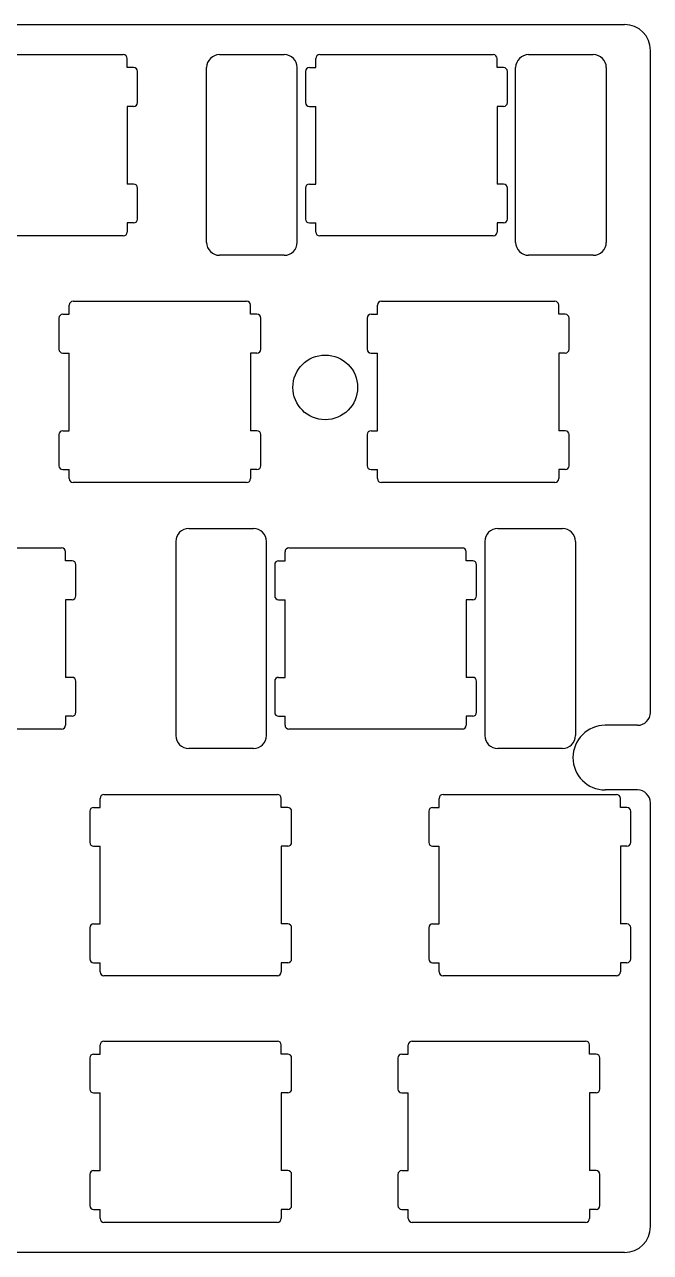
# Model space of a CAD drawing. Header units: inches. Extents: x 6 to 291, y -153 to -58.
# Drawn here: x 242.7 to 291, y -152.7 to -57.8 of the extents above; entities that cross this region are included whole.
import ezdxf

# ---------------------------------------------------------------- set-up
doc = ezdxf.new("R2010")
doc.units = ezdxf.units.IN
doc.header["$MEASUREMENT"] = 0
doc.layers.add('Layer 1', color=7, linetype='Continuous')

msp = doc.modelspace()

# ---------------------------------------------------------------- linework, layer by layer
at = {"layer": 'Layer 1', "color": 7, "lineweight": 25}
for points in [[(7.668, -57.802), (289.018, -57.802)], [(236.893, -60.127), (250.293, -60.127)], [(250.593, -61.127), (250.593, -60.427)], [(257.731, -60.127), (262.731, -60.127)], [(265.168, -61.127), (265.168, -60.427)], [(265.468, -60.127), (278.868, -60.127)], [(279.168, -61.127), (279.168, -60.427)], [(281.606, -60.127), (286.605, -60.127)], [(291.018, -110.93), (291.018, -59.802)], [(251.093, -61.127), (250.593, -61.127)], [(251.393, -63.827), (251.393, -61.427)], [(256.731, -74.627), (256.731, -61.127)], [(263.731, -74.627), (263.731, -61.127)], [(264.368, -61.427), (264.368, -63.827)], [(264.668, -61.127), (265.168, -61.127)], [(279.668, -61.127), (279.168, -61.127)], [(279.968, -63.827), (279.968, -61.427)], [(280.605, -74.627), (280.605, -61.127)], [(287.606, -61.127), (287.606, -74.627)], [(250.593, -64.127), (250.593, -70.127)], [(251.093, -64.127), (250.593, -64.127)], [(264.668, -64.127), (265.168, -64.127)], [(265.168, -70.127), (265.168, -64.127)], [(279.168, -64.127), (279.168, -70.127)], [(279.668, -64.127), (279.168, -64.127)], [(251.093, -70.127), (250.593, -70.127)], [(264.668, -70.127), (265.168, -70.127)], [(279.668, -70.127), (279.168, -70.127)], [(251.393, -72.827), (251.393, -70.427)], [(264.368, -70.427), (264.368, -72.827)], [(279.968, -72.827), (279.968, -70.427)], [(250.593, -73.127), (250.593, -73.827)], [(251.093, -73.127), (250.593, -73.127)], [(264.668, -73.127), (265.168, -73.127)], [(265.168, -73.827), (265.168, -73.127)], [(279.168, -73.127), (279.168, -73.827)], [(279.668, -73.127), (279.168, -73.127)], [(250.293, -74.127), (236.893, -74.127)], [(278.868, -74.127), (265.468, -74.127)], [(262.731, -75.627), (257.731, -75.627)], [(286.605, -75.627), (281.606, -75.627)], [(246.118, -80.177), (246.118, -79.477)], [(246.418, -79.177), (259.818, -79.177)], [(260.118, -80.177), (260.118, -79.477)], [(269.93, -80.177), (269.93, -79.477)], [(270.231, -79.177), (283.631, -79.177)], [(283.931, -80.177), (283.931, -79.477)], [(245.318, -80.477), (245.318, -82.877)], [(245.618, -80.177), (246.118, -80.177)], [(260.618, -80.177), (260.118, -80.177)], [(260.918, -82.877), (260.918, -80.477)], [(269.131, -80.477), (269.131, -82.877)], [(269.431, -80.177), (269.93, -80.177)], [(284.431, -80.177), (283.931, -80.177)], [(284.731, -82.877), (284.731, -80.477)], [(245.618, -83.177), (246.118, -83.177)], [(246.118, -89.177), (246.118, -83.177)], [(260.118, -83.177), (260.118, -89.177)], [(260.618, -83.177), (260.118, -83.177)], [(269.431, -83.177), (269.93, -83.177)], [(269.93, -89.177), (269.93, -83.177)], [(283.931, -83.177), (283.931, -89.177)], [(284.431, -83.177), (283.931, -83.177)], [(245.318, -89.477), (245.318, -91.877)], [(245.618, -89.177), (246.118, -89.177)], [(260.618, -89.177), (260.118, -89.177)], [(260.918, -91.877), (260.918, -89.477)], [(269.131, -89.477), (269.131, -91.877)], [(269.431, -89.177), (269.93, -89.177)], [(284.431, -89.177), (283.931, -89.177)], [(284.731, -91.877), (284.731, -89.477)], [(245.618, -92.177), (246.118, -92.177)], [(246.118, -92.877), (246.118, -92.177)], [(260.118, -92.177), (260.118, -92.877)], [(260.618, -92.177), (260.118, -92.177)], [(269.431, -92.177), (269.93, -92.177)], [(269.93, -92.877), (269.93, -92.177)], [(283.931, -92.177), (283.931, -92.877)], [(284.431, -92.177), (283.931, -92.177)], [(259.818, -93.177), (246.418, -93.177)], [(283.631, -93.177), (270.231, -93.177)], [(255.349, -96.727), (260.349, -96.727)], [(279.224, -96.727), (284.224, -96.727)], [(232.131, -98.227), (245.531, -98.227)], [(245.831, -99.227), (245.831, -98.527)], [(254.349, -97.727), (254.349, -112.727)], [(261.349, -112.727), (261.349, -97.727)], [(262.787, -99.227), (262.787, -98.527)], [(263.087, -98.227), (276.487, -98.227)], [(276.787, -99.227), (276.787, -98.527)], [(278.224, -97.727), (278.224, -112.727)], [(285.224, -97.727), (285.224, -112.727)], [(246.331, -99.227), (245.831, -99.227)], [(246.631, -101.927), (246.631, -99.527)], [(261.987, -99.527), (261.987, -101.927)], [(262.287, -99.227), (262.787, -99.227)], [(277.287, -99.227), (276.787, -99.227)], [(277.587, -101.927), (277.587, -99.527)], [(245.831, -102.227), (245.831, -108.227)], [(246.331, -102.227), (245.831, -102.227)], [(262.287, -102.227), (262.787, -102.227)], [(262.787, -108.227), (262.787, -102.227)], [(277.287, -102.227), (276.787, -102.227)], [(276.787, -102.227), (276.787, -108.227)], [(246.331, -108.227), (245.831, -108.227)], [(246.631, -110.927), (246.631, -108.527)], [(261.987, -108.527), (261.987, -110.927)], [(262.287, -108.227), (262.787, -108.227)], [(277.287, -108.227), (276.787, -108.227)], [(277.587, -110.927), (277.587, -108.527)], [(245.831, -111.227), (245.831, -111.927)], [(246.331, -111.227), (245.831, -111.227)], [(262.287, -111.227), (262.787, -111.227)], [(262.787, -111.927), (262.787, -111.227)], [(277.287, -111.227), (276.787, -111.227)], [(276.787, -111.227), (276.787, -111.927)], [(245.531, -112.227), (232.131, -112.227)], [(276.487, -112.227), (263.087, -112.227)], [(290.018, -111.93), (287.528, -111.93)], [(260.349, -113.727), (255.349, -113.727)], [(284.224, -113.727), (279.224, -113.727)], [(248.499, -118.277), (248.499, -117.577)], [(248.799, -117.277), (262.199, -117.277)], [(262.499, -118.277), (262.499, -117.577)], [(274.693, -118.277), (274.693, -117.577)], [(274.993, -117.277), (288.393, -117.277)], [(290.018, -116.927), (287.528, -116.927)], [(288.693, -118.277), (288.693, -117.577)], [(247.999, -118.277), (248.499, -118.277)], [(262.999, -118.277), (262.499, -118.277)], [(274.193, -118.277), (274.693, -118.277)], [(289.193, -118.277), (288.693, -118.277)], [(291.018, -150.652), (291.018, -117.927)], [(247.699, -118.577), (247.699, -120.977)], [(263.299, -120.977), (263.299, -118.577)], [(273.893, -118.577), (273.893, -120.977)], [(289.493, -120.977), (289.493, -118.577)], [(247.999, -121.277), (248.499, -121.277)], [(248.499, -127.277), (248.499, -121.277)], [(262.499, -121.277), (262.499, -127.277)], [(262.999, -121.277), (262.499, -121.277)], [(274.193, -121.277), (274.693, -121.277)], [(274.693, -127.277), (274.693, -121.277)], [(288.693, -121.277), (288.693, -127.277)], [(289.193, -121.277), (288.693, -121.277)], [(247.699, -127.577), (247.699, -129.977)], [(247.999, -127.277), (248.499, -127.277)], [(262.999, -127.277), (262.499, -127.277)], [(263.299, -129.977), (263.299, -127.577)], [(273.893, -127.577), (273.893, -129.977)], [(274.193, -127.277), (274.693, -127.277)], [(289.193, -127.277), (288.693, -127.277)], [(289.493, -129.977), (289.493, -127.577)], [(247.999, -130.277), (248.499, -130.277)], [(248.499, -130.977), (248.499, -130.277)], [(262.999, -130.277), (262.499, -130.277)], [(262.499, -130.277), (262.499, -130.977)], [(274.193, -130.277), (274.693, -130.277)], [(274.693, -130.977), (274.693, -130.277)], [(288.693, -130.277), (288.693, -130.977)], [(289.193, -130.277), (288.693, -130.277)], [(262.199, -131.277), (248.799, -131.277)], [(288.393, -131.277), (274.993, -131.277)], [(248.799, -136.327), (262.199, -136.327)], [(272.612, -136.327), (286.012, -136.327)], [(247.999, -137.327), (248.499, -137.327)], [(248.499, -137.327), (248.499, -136.627)], [(262.499, -137.327), (262.499, -136.627)], [(262.999, -137.327), (262.499, -137.327)], [(271.812, -137.327), (272.312, -137.327)], [(272.312, -137.327), (272.312, -136.627)], [(286.312, -137.327), (286.312, -136.627)], [(286.812, -137.327), (286.312, -137.327)], [(247.699, -137.627), (247.699, -140.027)], [(263.299, -140.027), (263.299, -137.627)], [(271.512, -137.627), (271.512, -140.027)], [(287.112, -140.027), (287.112, -137.627)], [(247.999, -140.327), (248.499, -140.327)], [(248.499, -146.327), (248.499, -140.327)], [(262.499, -140.327), (262.499, -146.327)], [(262.999, -140.327), (262.499, -140.327)], [(271.812, -140.327), (272.312, -140.327)], [(272.312, -146.327), (272.312, -140.327)], [(286.312, -140.327), (286.312, -146.327)], [(286.812, -140.327), (286.312, -140.327)], [(247.699, -146.627), (247.699, -149.027)], [(247.999, -146.327), (248.499, -146.327)], [(262.999, -146.327), (262.499, -146.327)], [(263.299, -149.027), (263.299, -146.627)], [(271.512, -146.627), (271.512, -149.027)], [(271.812, -146.327), (272.312, -146.327)], [(286.812, -146.327), (286.312, -146.327)], [(287.112, -149.027), (287.112, -146.627)], [(247.999, -149.327), (248.499, -149.327)], [(248.499, -150.027), (248.499, -149.327)], [(262.499, -149.327), (262.499, -150.027)], [(262.999, -149.327), (262.499, -149.327)], [(271.812, -149.327), (272.312, -149.327)], [(272.312, -150.027), (272.312, -149.327)], [(286.312, -149.327), (286.312, -150.027)], [(286.812, -149.327), (286.312, -149.327)], [(262.199, -150.327), (248.799, -150.327)], [(286.012, -150.327), (272.612, -150.327)], [(289.018, -152.651), (7.668, -152.651)]]:
    msp.add_lwpolyline(points, dxfattribs=at)
for points in [[(291.018, -59.802), (291.018, -58.697), (290.123, -57.802), (289.018, -57.802)], [(250.593, -60.427), (250.593, -60.261), (250.459, -60.127), (250.293, -60.127)], [(257.731, -60.127), (257.178, -60.127), (256.731, -60.574), (256.731, -61.127)], [(263.731, -61.127), (263.731, -60.574), (263.283, -60.127), (262.731, -60.127)], [(265.468, -60.127), (265.302, -60.127), (265.168, -60.261), (265.168, -60.427)], [(279.168, -60.427), (279.168, -60.261), (279.034, -60.127), (278.868, -60.127)], [(281.606, -60.127), (281.053, -60.127), (280.605, -60.574), (280.605, -61.127)], [(287.606, -61.127), (287.606, -60.574), (287.158, -60.127), (286.605, -60.127)], [(251.393, -61.427), (251.393, -61.261), (251.259, -61.127), (251.093, -61.127)], [(264.668, -61.127), (264.502, -61.127), (264.368, -61.261), (264.368, -61.427)], [(264.668, -61.127), (264.502, -61.127), (264.368, -61.261), (264.368, -61.427)], [(279.968, -61.427), (279.968, -61.261), (279.834, -61.127), (279.668, -61.127)], [(251.093, -64.127), (251.259, -64.127), (251.393, -63.992), (251.393, -63.827)], [(264.368, -63.827), (264.368, -63.992), (264.502, -64.127), (264.668, -64.127)], [(279.668, -64.127), (279.834, -64.127), (279.968, -63.992), (279.968, -63.827)], [(251.393, -70.427), (251.393, -70.261), (251.259, -70.127), (251.093, -70.127)], [(264.668, -70.127), (264.502, -70.127), (264.368, -70.261), (264.368, -70.427)], [(279.968, -70.427), (279.968, -70.261), (279.834, -70.127), (279.668, -70.127)], [(251.093, -73.127), (251.259, -73.127), (251.393, -72.992), (251.393, -72.827)], [(264.368, -72.827), (264.368, -72.992), (264.502, -73.127), (264.668, -73.127)], [(279.668, -73.127), (279.834, -73.127), (279.968, -72.992), (279.968, -72.827)], [(250.293, -74.127), (250.459, -74.127), (250.593, -73.992), (250.593, -73.827)], [(265.168, -73.827), (265.168, -73.992), (265.302, -74.127), (265.468, -74.127)], [(278.868, -74.127), (279.034, -74.127), (279.168, -73.992), (279.168, -73.827)], [(256.731, -74.627), (256.731, -75.179), (257.178, -75.627), (257.731, -75.627)], [(262.731, -75.627), (263.283, -75.627), (263.731, -75.179), (263.731, -74.627)], [(280.605, -74.627), (280.605, -75.179), (281.053, -75.627), (281.606, -75.627)], [(286.605, -75.627), (287.158, -75.627), (287.606, -75.179), (287.606, -74.627)], [(246.418, -79.177), (246.252, -79.177), (246.118, -79.311), (246.118, -79.477)], [(260.118, -79.477), (260.118, -79.311), (259.984, -79.177), (259.818, -79.177)], [(270.231, -79.177), (270.065, -79.177), (269.93, -79.311), (269.93, -79.477)], [(283.931, -79.477), (283.931, -79.311), (283.796, -79.177), (283.631, -79.177)], [(245.618, -80.177), (245.452, -80.177), (245.318, -80.311), (245.318, -80.477)], [(245.618, -80.177), (245.452, -80.177), (245.318, -80.311), (245.318, -80.477)], [(260.918, -80.477), (260.918, -80.311), (260.784, -80.177), (260.618, -80.177)], [(269.431, -80.177), (269.265, -80.177), (269.131, -80.311), (269.131, -80.477)], [(269.431, -80.177), (269.265, -80.177), (269.131, -80.311), (269.131, -80.477)], [(284.731, -80.477), (284.731, -80.311), (284.596, -80.177), (284.431, -80.177)], [(245.318, -82.877), (245.318, -83.042), (245.452, -83.177), (245.618, -83.177)], [(260.618, -83.177), (260.784, -83.177), (260.918, -83.042), (260.918, -82.877)], [(269.131, -82.877), (269.131, -83.042), (269.265, -83.177), (269.431, -83.177)], [(284.431, -83.177), (284.596, -83.177), (284.731, -83.042), (284.731, -82.877)], [(245.618, -89.177), (245.452, -89.177), (245.318, -89.311), (245.318, -89.477)], [(260.918, -89.477), (260.918, -89.311), (260.784, -89.177), (260.618, -89.177)], [(269.431, -89.177), (269.265, -89.177), (269.131, -89.311), (269.131, -89.477)], [(284.731, -89.477), (284.731, -89.311), (284.596, -89.177), (284.431, -89.177)], [(245.318, -91.877), (245.318, -92.042), (245.452, -92.177), (245.618, -92.177)], [(260.618, -92.177), (260.784, -92.177), (260.918, -92.042), (260.918, -91.877)], [(269.131, -91.877), (269.131, -92.042), (269.265, -92.177), (269.431, -92.177)], [(284.431, -92.177), (284.596, -92.177), (284.731, -92.042), (284.731, -91.877)], [(246.118, -92.877), (246.118, -93.042), (246.252, -93.177), (246.418, -93.177)], [(259.818, -93.177), (259.984, -93.177), (260.118, -93.042), (260.118, -92.877)], [(269.93, -92.877), (269.93, -93.042), (270.065, -93.177), (270.231, -93.177)], [(283.631, -93.177), (283.796, -93.177), (283.931, -93.042), (283.931, -92.877)], [(255.349, -96.727), (254.797, -96.727), (254.349, -97.174), (254.349, -97.727)], [(261.349, -97.727), (261.349, -97.174), (260.902, -96.727), (260.349, -96.727)], [(279.224, -96.727), (278.672, -96.727), (278.224, -97.174), (278.224, -97.727)], [(285.224, -97.727), (285.224, -97.174), (284.776, -96.727), (284.224, -96.727)], [(245.831, -98.527), (245.831, -98.361), (245.696, -98.227), (245.531, -98.227)], [(263.087, -98.227), (262.921, -98.227), (262.787, -98.361), (262.787, -98.527)], [(276.787, -98.527), (276.787, -98.361), (276.653, -98.227), (276.487, -98.227)], [(246.631, -99.527), (246.631, -99.361), (246.496, -99.227), (246.331, -99.227)], [(262.287, -99.227), (262.121, -99.227), (261.987, -99.361), (261.987, -99.527)], [(262.287, -99.227), (262.121, -99.227), (261.987, -99.361), (261.987, -99.527)], [(277.587, -99.527), (277.587, -99.361), (277.452, -99.227), (277.287, -99.227)], [(246.331, -102.227), (246.496, -102.227), (246.631, -102.092), (246.631, -101.927)], [(261.987, -101.927), (261.987, -102.092), (262.121, -102.227), (262.287, -102.227)], [(277.287, -102.227), (277.452, -102.227), (277.587, -102.092), (277.587, -101.927)], [(246.631, -108.527), (246.631, -108.361), (246.496, -108.227), (246.331, -108.227)], [(262.287, -108.227), (262.121, -108.227), (261.987, -108.361), (261.987, -108.527)], [(277.587, -108.527), (277.587, -108.361), (277.452, -108.227), (277.287, -108.227)], [(246.331, -111.227), (246.496, -111.227), (246.631, -111.092), (246.631, -110.927)], [(261.987, -110.927), (261.987, -111.092), (262.121, -111.227), (262.287, -111.227)], [(277.287, -111.227), (277.452, -111.227), (277.587, -111.092), (277.587, -110.927)], [(290.018, -111.93), (290.57, -111.93), (291.018, -111.482), (291.018, -110.93)], [(245.531, -112.227), (245.696, -112.227), (245.831, -112.092), (245.831, -111.927)], [(254.349, -112.727), (254.349, -113.279), (254.797, -113.727), (255.349, -113.727)], [(260.349, -113.727), (260.902, -113.727), (261.349, -113.279), (261.349, -112.727)], [(262.787, -111.927), (262.787, -112.092), (262.921, -112.227), (263.087, -112.227)], [(276.487, -112.227), (276.653, -112.227), (276.787, -112.092), (276.787, -111.927)], [(278.224, -112.727), (278.224, -113.279), (278.672, -113.727), (279.224, -113.727)], [(284.224, -113.727), (284.776, -113.727), (285.224, -113.279), (285.224, -112.727)], [(248.799, -117.277), (248.634, -117.277), (248.499, -117.411), (248.499, -117.577)], [(262.499, -117.577), (262.499, -117.411), (262.365, -117.277), (262.199, -117.277)], [(274.993, -117.277), (274.827, -117.277), (274.693, -117.411), (274.693, -117.577)], [(288.693, -117.577), (288.693, -117.411), (288.559, -117.277), (288.393, -117.277)], [(291.018, -117.927), (291.018, -117.374), (290.57, -116.927), (290.018, -116.927)], [(247.999, -118.277), (247.834, -118.277), (247.699, -118.411), (247.699, -118.577)], [(247.999, -118.277), (247.834, -118.277), (247.699, -118.411), (247.699, -118.577)], [(263.299, -118.577), (263.299, -118.411), (263.165, -118.277), (262.999, -118.277)], [(274.193, -118.277), (274.027, -118.277), (273.893, -118.411), (273.893, -118.577)], [(274.193, -118.277), (274.027, -118.277), (273.893, -118.411), (273.893, -118.577)], [(289.493, -118.577), (289.493, -118.411), (289.359, -118.277), (289.193, -118.277)], [(247.699, -120.977), (247.699, -121.142), (247.834, -121.277), (247.999, -121.277)], [(262.999, -121.277), (263.165, -121.277), (263.299, -121.142), (263.299, -120.977)], [(273.893, -120.977), (273.893, -121.142), (274.027, -121.277), (274.193, -121.277)], [(289.193, -121.277), (289.359, -121.277), (289.493, -121.142), (289.493, -120.977)], [(247.999, -127.277), (247.834, -127.277), (247.699, -127.411), (247.699, -127.577)], [(263.299, -127.577), (263.299, -127.411), (263.165, -127.277), (262.999, -127.277)], [(274.193, -127.277), (274.027, -127.277), (273.893, -127.411), (273.893, -127.577)], [(289.493, -127.577), (289.493, -127.411), (289.359, -127.277), (289.193, -127.277)], [(247.699, -129.977), (247.699, -130.142), (247.834, -130.277), (247.999, -130.277)], [(262.999, -130.277), (263.165, -130.277), (263.299, -130.142), (263.299, -129.977)], [(273.893, -129.977), (273.893, -130.142), (274.027, -130.277), (274.193, -130.277)], [(289.193, -130.277), (289.359, -130.277), (289.493, -130.142), (289.493, -129.977)], [(248.499, -130.977), (248.499, -131.142), (248.634, -131.277), (248.799, -131.277)], [(262.199, -131.277), (262.365, -131.277), (262.499, -131.142), (262.499, -130.977)], [(274.693, -130.977), (274.693, -131.142), (274.827, -131.277), (274.993, -131.277)], [(288.393, -131.277), (288.559, -131.277), (288.693, -131.142), (288.693, -130.977)], [(248.799, -136.327), (248.634, -136.327), (248.499, -136.461), (248.499, -136.627)], [(262.499, -136.627), (262.499, -136.461), (262.365, -136.327), (262.199, -136.327)], [(272.612, -136.327), (272.446, -136.327), (272.312, -136.461), (272.312, -136.627)], [(286.312, -136.627), (286.312, -136.461), (286.178, -136.327), (286.012, -136.327)], [(247.999, -137.327), (247.834, -137.327), (247.699, -137.461), (247.699, -137.627)], [(247.999, -137.327), (247.834, -137.327), (247.699, -137.461), (247.699, -137.627)], [(263.299, -137.627), (263.299, -137.461), (263.165, -137.327), (262.999, -137.327)], [(271.812, -137.327), (271.646, -137.327), (271.512, -137.461), (271.512, -137.627)], [(271.812, -137.327), (271.646, -137.327), (271.512, -137.461), (271.512, -137.627)], [(287.112, -137.627), (287.112, -137.461), (286.977, -137.327), (286.812, -137.327)], [(247.699, -140.027), (247.699, -140.192), (247.834, -140.327), (247.999, -140.327)], [(262.999, -140.327), (263.165, -140.327), (263.299, -140.192), (263.299, -140.027)], [(271.512, -140.027), (271.512, -140.192), (271.646, -140.327), (271.812, -140.327)], [(286.812, -140.327), (286.977, -140.327), (287.112, -140.192), (287.112, -140.027)], [(247.999, -146.327), (247.834, -146.327), (247.699, -146.461), (247.699, -146.627)], [(263.299, -146.627), (263.299, -146.461), (263.165, -146.327), (262.999, -146.327)], [(271.812, -146.327), (271.646, -146.327), (271.512, -146.461), (271.512, -146.627)], [(287.112, -146.627), (287.112, -146.461), (286.977, -146.327), (286.812, -146.327)], [(247.699, -149.027), (247.699, -149.192), (247.834, -149.327), (247.999, -149.327)], [(262.999, -149.327), (263.165, -149.327), (263.299, -149.192), (263.299, -149.027)], [(271.512, -149.027), (271.512, -149.192), (271.646, -149.327), (271.812, -149.327)], [(286.812, -149.327), (286.977, -149.327), (287.112, -149.192), (287.112, -149.027)], [(248.499, -150.027), (248.499, -150.192), (248.634, -150.327), (248.799, -150.327)], [(262.199, -150.327), (262.365, -150.327), (262.499, -150.192), (262.499, -150.027)], [(272.312, -150.027), (272.312, -150.192), (272.446, -150.327), (272.612, -150.327)], [(286.012, -150.327), (286.178, -150.327), (286.312, -150.192), (286.312, -150.027)], [(289.018, -152.651), (290.123, -152.651), (291.018, -151.756), (291.018, -150.652)]]:
    msp.add_open_spline(points, degree=3, dxfattribs=at)
for points, knots in [([(268.393, -85.828), (268.393, -84.447), (267.274, -83.328), (265.893, -83.328), (264.512, -83.328), (263.393, -84.447), (263.393, -85.828), (263.393, -87.208), (264.512, -88.328), (265.893, -88.328), (267.274, -88.328), (268.393, -87.208), (268.393, -85.828), (268.393, -85.828), (268.393, -85.828), (268.393, -85.828)], [0, 0, 0, 0, 1, 1, 1, 2, 2, 2, 3, 3, 3, 4, 4, 4, 5, 5, 5, 5]), ([(287.528, -111.93), (286.149, -111.93), (285.03, -113.048), (285.03, -114.429), (285.03, -115.808), (286.149, -116.927), (287.528, -116.927)], [0, 0, 0, 0, 1, 1, 1, 2, 2, 2, 2])]:
    msp.add_open_spline(points, degree=3, knots=knots, dxfattribs=at)

doc.saveas('drawing.dxf')
